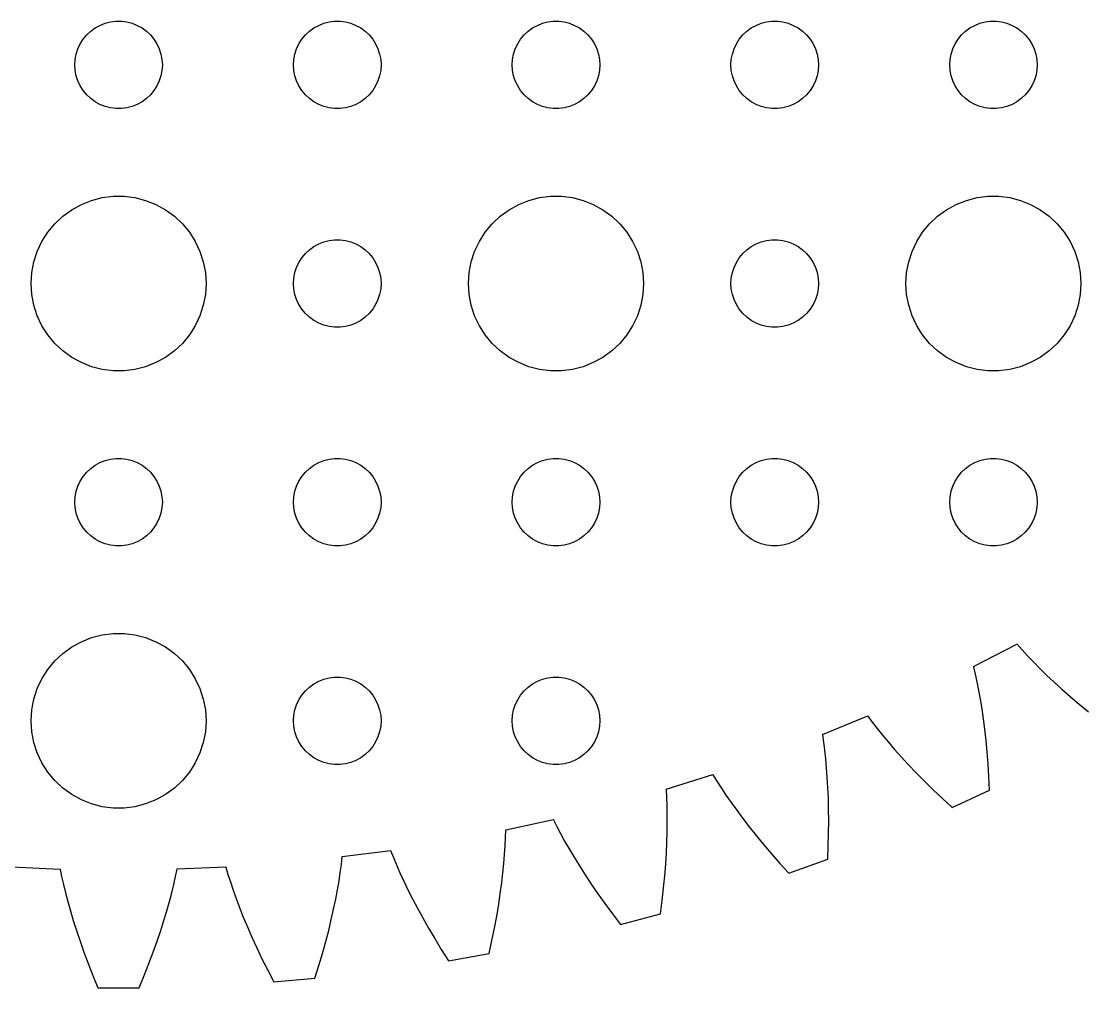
# Model space of a CAD drawing. Header units: metres. Extents: x -69 to 69, y -69 to 69.
# Drawn here: x -3.34 to 33.13, y -69.16 to -36 of the extents above; entities that cross this region are included whole.
import ezdxf

# ---------------------------------------------------------------- set-up
doc = ezdxf.new("R2010")
doc.units = ezdxf.units.M

msp = doc.modelspace()

# ---------------------------------------------------------------- linework, layer by layer
for p, q in [((-0.63866, -36.1428), (-0.46352, -36.0734)), ((-0.46352, -36.0734), (-0.28107, -36.0266)), ((-0.28107, -36.0266), (-0.09418, -36.003)), ((-0.09418, -36.003), (0.09418, -36.003)), ((0.09418, -36.003), (0.28107, -36.0266)), ((0.28107, -36.0266), (0.46352, -36.0734)), ((0.46352, -36.0734), (0.63866, -36.1428)), ((6.86133, -36.1428), (7.03647, -36.0734)), ((7.03647, -36.0734), (7.21892, -36.0266)), ((7.21892, -36.0266), (7.40581, -36.003)), ((7.40581, -36.003), (7.59418, -36.003)), ((7.59418, -36.003), (7.78107, -36.0266)), ((7.78107, -36.0266), (7.96352, -36.0734)), ((7.96352, -36.0734), (8.13866, -36.1428)), ((14.3613, -36.1428), (14.5365, -36.0734)), ((14.5365, -36.0734), (14.7189, -36.0266)), ((14.7189, -36.0266), (14.9058, -36.003)), ((14.9058, -36.003), (15.0942, -36.003)), ((15.0942, -36.003), (15.2811, -36.0266)), ((15.2811, -36.0266), (15.4635, -36.0734)), ((15.4635, -36.0734), (15.6387, -36.1428)), ((21.8613, -36.1428), (22.0365, -36.0734)), ((22.0365, -36.0734), (22.2189, -36.0266)), ((22.2189, -36.0266), (22.4058, -36.003)), ((22.4058, -36.003), (22.5942, -36.003)), ((22.5942, -36.003), (22.7811, -36.0266)), ((22.7811, -36.0266), (22.9635, -36.0734)), ((22.9635, -36.0734), (23.1387, -36.1428)), ((29.3613, -36.1428), (29.5365, -36.0734)), ((29.5365, -36.0734), (29.7189, -36.0266)), ((29.7189, -36.0266), (29.9058, -36.003)), ((29.9058, -36.003), (30.0942, -36.003)), ((30.0942, -36.003), (30.2811, -36.0266)), ((30.2811, -36.0266), (30.4635, -36.0734)), ((30.4635, -36.0734), (30.6387, -36.1428)), ((-1.09344, -36.4732), (-0.95613, -36.3442)), ((-0.95613, -36.3442), (-0.80373, -36.2335)), ((-0.80373, -36.2335), (-0.63866, -36.1428)), ((0.63866, -36.1428), (0.80373, -36.2335)), ((0.80373, -36.2335), (0.95613, -36.3442)), ((0.95613, -36.3442), (1.09344, -36.4732)), ((6.40654, -36.4732), (6.54385, -36.3442)), ((6.54385, -36.3442), (6.69626, -36.2335)), ((6.69626, -36.2335), (6.86133, -36.1428)), ((8.13866, -36.1428), (8.30373, -36.2335)), ((8.30373, -36.2335), (8.45613, -36.3442)), ((8.45613, -36.3442), (8.59344, -36.4732)), ((13.9065, -36.4732), (14.0439, -36.3442)), ((14.0439, -36.3442), (14.1963, -36.2335)), ((14.1963, -36.2335), (14.3613, -36.1428)), ((15.6387, -36.1428), (15.8037, -36.2335)), ((15.8037, -36.2335), (15.9561, -36.3442)), ((15.9561, -36.3442), (16.0934, -36.4732)), ((21.4065, -36.4732), (21.5439, -36.3442)), ((21.5439, -36.3442), (21.6963, -36.2335)), ((21.6963, -36.2335), (21.8613, -36.1428)), ((23.1387, -36.1428), (23.3037, -36.2335)), ((23.3037, -36.2335), (23.4561, -36.3442)), ((23.4561, -36.3442), (23.5934, -36.4732)), ((28.9065, -36.4732), (29.0439, -36.3442)), ((29.0439, -36.3442), (29.1963, -36.2335)), ((29.1963, -36.2335), (29.3613, -36.1428)), ((30.6387, -36.1428), (30.8037, -36.2335)), ((30.8037, -36.2335), (30.9561, -36.3442)), ((30.9561, -36.3442), (31.0934, -36.4732)), ((-1.39465, -36.9478), (-1.31445, -36.7774)), ((-1.31445, -36.7774), (-1.21352, -36.6183)), ((-1.21352, -36.6183), (-1.09344, -36.4732)), ((1.09344, -36.4732), (1.21352, -36.6183)), ((1.21352, -36.6183), (1.31445, -36.7774)), ((1.31445, -36.7774), (1.39465, -36.9478)), ((6.10533, -36.9478), (6.18553, -36.7774)), ((6.18553, -36.7774), (6.28647, -36.6183)), ((6.28647, -36.6183), (6.40654, -36.4732)), ((8.59344, -36.4732), (8.71352, -36.6183)), ((8.71352, -36.6183), (8.81445, -36.7774)), ((8.81445, -36.7774), (8.89465, -36.9478)), ((13.6053, -36.9478), (13.6855, -36.7774)), ((13.6855, -36.7774), (13.7865, -36.6183)), ((13.7865, -36.6183), (13.9065, -36.4732)), ((16.0934, -36.4732), (16.2135, -36.6183)), ((16.2135, -36.6183), (16.3145, -36.7774)), ((16.3145, -36.7774), (16.3947, -36.9478)), ((21.1053, -36.9478), (21.1855, -36.7774)), ((21.1855, -36.7774), (21.2865, -36.6183)), ((21.2865, -36.6183), (21.4065, -36.4732)), ((23.5934, -36.4732), (23.7135, -36.6183)), ((23.7135, -36.6183), (23.8145, -36.7774)), ((23.8145, -36.7774), (23.8947, -36.9478)), ((28.6053, -36.9478), (28.6855, -36.7774)), ((28.6855, -36.7774), (28.7865, -36.6183)), ((28.7865, -36.6183), (28.9065, -36.4732)), ((31.0934, -36.4732), (31.2135, -36.6183)), ((31.2135, -36.6183), (31.3145, -36.7774)), ((31.3145, -36.7774), (31.3947, -36.9478)), ((-1.48816, -37.312), (-1.45287, -37.127)), ((-1.45287, -37.127), (-1.39465, -36.9478)), ((1.39465, -36.9478), (1.45287, -37.127)), ((1.45287, -37.127), (1.48816, -37.312)), ((6.01183, -37.312), (6.04712, -37.127)), ((6.04712, -37.127), (6.10533, -36.9478)), ((8.89465, -36.9478), (8.95287, -37.127)), ((8.95287, -37.127), (8.98816, -37.312)), ((13.5118, -37.312), (13.5471, -37.127)), ((13.5471, -37.127), (13.6053, -36.9478)), ((16.3947, -36.9478), (16.4529, -37.127)), ((16.4529, -37.127), (16.4882, -37.312)), ((21.0118, -37.312), (21.0471, -37.127)), ((21.0471, -37.127), (21.1053, -36.9478)), ((23.8947, -36.9478), (23.9529, -37.127)), ((23.9529, -37.127), (23.9882, -37.312)), ((28.5118, -37.312), (28.5471, -37.127)), ((28.5471, -37.127), (28.6053, -36.9478)), ((31.3947, -36.9478), (31.4529, -37.127)), ((31.4529, -37.127), (31.4882, -37.312)), ((-1.5, -37.5), (-1.48816, -37.312)), ((-1.48816, -37.688), (-1.5, -37.5)), ((1.48816, -37.312), (1.5, -37.5)), ((1.5, -37.5), (1.48816, -37.688)), ((6, -37.5), (6.01183, -37.312)), ((6.01183, -37.688), (6, -37.5)), ((8.98816, -37.312), (9, -37.5)), ((9, -37.5), (8.98816, -37.688)), ((13.5, -37.5), (13.5118, -37.312)), ((13.5118, -37.688), (13.5, -37.5)), ((16.4882, -37.312), (16.5, -37.5)), ((16.5, -37.5), (16.4882, -37.688)), ((21, -37.5), (21.0118, -37.312)), ((21.0118, -37.688), (21, -37.5)), ((23.9882, -37.312), (24, -37.5)), ((24, -37.5), (23.9882, -37.688)), ((28.5, -37.5), (28.5118, -37.312)), ((28.5118, -37.688), (28.5, -37.5)), ((31.4882, -37.312), (31.5, -37.5)), ((31.5, -37.5), (31.4882, -37.688)), ((-1.45287, -37.873), (-1.48816, -37.688)), ((-1.39465, -38.0522), (-1.45287, -37.873)), ((1.45287, -37.873), (1.39465, -38.0522)), ((1.48816, -37.688), (1.45287, -37.873)), ((6.04712, -37.873), (6.01183, -37.688)), ((6.10533, -38.0522), (6.04712, -37.873)), ((8.95287, -37.873), (8.89465, -38.0522)), ((8.98816, -37.688), (8.95287, -37.873)), ((13.5471, -37.873), (13.5118, -37.688)), ((13.6053, -38.0522), (13.5471, -37.873)), ((16.4529, -37.873), (16.3947, -38.0522)), ((16.4882, -37.688), (16.4529, -37.873)), ((21.0471, -37.873), (21.0118, -37.688)), ((21.1053, -38.0522), (21.0471, -37.873)), ((23.9529, -37.873), (23.8947, -38.0522)), ((23.9882, -37.688), (23.9529, -37.873)), ((28.5471, -37.873), (28.5118, -37.688)), ((28.6053, -38.0522), (28.5471, -37.873)), ((31.4529, -37.873), (31.3947, -38.0522)), ((31.4882, -37.688), (31.4529, -37.873)), ((-1.31445, -38.2226), (-1.39465, -38.0522)), ((-1.21352, -38.3817), (-1.31445, -38.2226)), ((1.31445, -38.2226), (1.21352, -38.3817)), ((1.39465, -38.0522), (1.31445, -38.2226)), ((6.18553, -38.2226), (6.10533, -38.0522)), ((6.28647, -38.3817), (6.18553, -38.2226)), ((8.81445, -38.2226), (8.71352, -38.3817)), ((8.89465, -38.0522), (8.81445, -38.2226)), ((13.6855, -38.2226), (13.6053, -38.0522)), ((13.7865, -38.3817), (13.6855, -38.2226)), ((16.3145, -38.2226), (16.2135, -38.3817)), ((16.3947, -38.0522), (16.3145, -38.2226)), ((21.1855, -38.2226), (21.1053, -38.0522)), ((21.2865, -38.3817), (21.1855, -38.2226)), ((23.8145, -38.2226), (23.7135, -38.3817)), ((23.8947, -38.0522), (23.8145, -38.2226)), ((28.6855, -38.2226), (28.6053, -38.0522)), ((28.7865, -38.3817), (28.6855, -38.2226)), ((31.3145, -38.2226), (31.2135, -38.3817)), ((31.3947, -38.0522), (31.3145, -38.2226)), ((-1.09344, -38.5268), (-1.21352, -38.3817)), ((-0.95613, -38.6558), (-1.09344, -38.5268)), ((-0.80373, -38.7665), (-0.95613, -38.6558)), ((0.95613, -38.6558), (0.80373, -38.7665)), ((1.09344, -38.5268), (0.95613, -38.6558)), ((1.21352, -38.3817), (1.09344, -38.5268)), ((6.40654, -38.5268), (6.28647, -38.3817)), ((6.54385, -38.6558), (6.40654, -38.5268)), ((6.69626, -38.7665), (6.54385, -38.6558)), ((8.45613, -38.6558), (8.30373, -38.7665)), ((8.59344, -38.5268), (8.45613, -38.6558)), ((8.71352, -38.3817), (8.59344, -38.5268)), ((13.9065, -38.5268), (13.7865, -38.3817)), ((14.0439, -38.6558), (13.9065, -38.5268)), ((14.1963, -38.7665), (14.0439, -38.6558)), ((15.9561, -38.6558), (15.8037, -38.7665)), ((16.0934, -38.5268), (15.9561, -38.6558)), ((16.2135, -38.3817), (16.0934, -38.5268)), ((21.4065, -38.5268), (21.2865, -38.3817)), ((21.5439, -38.6558), (21.4065, -38.5268)), ((21.6963, -38.7665), (21.5439, -38.6558)), ((23.4561, -38.6558), (23.3037, -38.7665)), ((23.5934, -38.5268), (23.4561, -38.6558)), ((23.7135, -38.3817), (23.5934, -38.5268)), ((28.9065, -38.5268), (28.7865, -38.3817)), ((29.0439, -38.6558), (28.9065, -38.5268)), ((29.1963, -38.7665), (29.0439, -38.6558)), ((30.9561, -38.6558), (30.8037, -38.7665)), ((31.0934, -38.5268), (30.9561, -38.6558)), ((31.2135, -38.3817), (31.0934, -38.5268)), ((-0.63866, -38.8572), (-0.80373, -38.7665)), ((-0.46352, -38.9266), (-0.63866, -38.8572)), ((-0.28107, -38.9734), (-0.46352, -38.9266)), ((-0.09418, -38.997), (-0.28107, -38.9734)), ((0.09418, -38.997), (-0.09418, -38.997)), ((0.28107, -38.9734), (0.09418, -38.997)), ((0.46352, -38.9266), (0.28107, -38.9734)), ((0.63866, -38.8572), (0.46352, -38.9266)), ((0.80373, -38.7665), (0.63866, -38.8572)), ((6.86133, -38.8572), (6.69626, -38.7665)), ((7.03647, -38.9266), (6.86133, -38.8572)), ((7.21892, -38.9734), (7.03647, -38.9266)), ((7.40581, -38.997), (7.21892, -38.9734)), ((7.59418, -38.997), (7.40581, -38.997)), ((7.78107, -38.9734), (7.59418, -38.997)), ((7.96352, -38.9266), (7.78107, -38.9734)), ((8.13866, -38.8572), (7.96352, -38.9266)), ((8.30373, -38.7665), (8.13866, -38.8572)), ((14.3613, -38.8572), (14.1963, -38.7665)), ((14.5365, -38.9266), (14.3613, -38.8572)), ((14.7189, -38.9734), (14.5365, -38.9266)), ((14.9058, -38.997), (14.7189, -38.9734)), ((15.0942, -38.997), (14.9058, -38.997)), ((15.2811, -38.9734), (15.0942, -38.997)), ((15.4635, -38.9266), (15.2811, -38.9734)), ((15.6387, -38.8572), (15.4635, -38.9266)), ((15.8037, -38.7665), (15.6387, -38.8572)), ((21.8613, -38.8572), (21.6963, -38.7665)), ((22.0365, -38.9266), (21.8613, -38.8572)), ((22.2189, -38.9734), (22.0365, -38.9266)), ((22.4058, -38.997), (22.2189, -38.9734)), ((22.5942, -38.997), (22.4058, -38.997)), ((22.7811, -38.9734), (22.5942, -38.997)), ((22.9635, -38.9266), (22.7811, -38.9734)), ((23.1387, -38.8572), (22.9635, -38.9266)), ((23.3037, -38.7665), (23.1387, -38.8572)), ((29.3613, -38.8572), (29.1963, -38.7665)), ((29.5365, -38.9266), (29.3613, -38.8572)), ((29.7189, -38.9734), (29.5365, -38.9266)), ((29.9058, -38.997), (29.7189, -38.9734)), ((30.0942, -38.997), (29.9058, -38.997)), ((30.2811, -38.9734), (30.0942, -38.997)), ((30.4635, -38.9266), (30.2811, -38.9734)), ((30.6387, -38.8572), (30.4635, -38.9266)), ((30.8037, -38.7665), (30.6387, -38.8572)), ((-1.60747, -42.467), (-1.27733, -42.2855)), ((-1.27733, -42.2855), (-0.92705, -42.1468)), ((-0.92705, -42.1468), (-0.56213, -42.0531)), ((-0.56213, -42.0531), (-0.18837, -42.0059)), ((-0.18837, -42.0059), (0.18837, -42.0059)), ((0.18837, -42.0059), (0.56213, -42.0531)), ((0.56213, -42.0531), (0.92705, -42.1468)), ((0.92705, -42.1468), (1.27733, -42.2855)), ((1.27733, -42.2855), (1.60747, -42.467)), ((13.3925, -42.467), (13.7227, -42.2855)), ((13.7227, -42.2855), (14.0729, -42.1468)), ((14.0729, -42.1468), (14.4379, -42.0531)), ((14.4379, -42.0531), (14.8116, -42.0059)), ((14.8116, -42.0059), (15.1884, -42.0059)), ((15.1884, -42.0059), (15.5621, -42.0531)), ((15.5621, -42.0531), (15.927, -42.1468)), ((15.927, -42.1468), (16.2773, -42.2855)), ((16.2773, -42.2855), (16.6075, -42.467)), ((28.3925, -42.467), (28.7227, -42.2855)), ((28.7227, -42.2855), (29.0729, -42.1468)), ((29.0729, -42.1468), (29.4379, -42.0531)), ((29.4379, -42.0531), (29.8116, -42.0059)), ((29.8116, -42.0059), (30.1884, -42.0059)), ((30.1884, -42.0059), (30.5621, -42.0531)), ((30.5621, -42.0531), (30.927, -42.1468)), ((30.927, -42.1468), (31.2773, -42.2855)), ((31.2773, -42.2855), (31.6075, -42.467)), ((-1.91226, -42.6885), (-1.60747, -42.467)), ((1.60747, -42.467), (1.91226, -42.6885)), ((13.0877, -42.6885), (13.3925, -42.467)), ((16.6075, -42.467), (16.9123, -42.6885)), ((28.0877, -42.6885), (28.3925, -42.467)), ((31.6075, -42.467), (31.9123, -42.6885)), ((-2.42705, -43.2366), (-2.1869, -42.9464)), ((-2.1869, -42.9464), (-1.91226, -42.6885)), ((1.91226, -42.6885), (2.1869, -42.9464)), ((2.1869, -42.9464), (2.42705, -43.2366)), ((12.5729, -43.2366), (12.8131, -42.9464)), ((12.8131, -42.9464), (13.0877, -42.6885)), ((16.9123, -42.6885), (17.1869, -42.9464)), ((17.1869, -42.9464), (17.427, -43.2366)), ((27.5729, -43.2366), (27.8131, -42.9464)), ((27.8131, -42.9464), (28.0877, -42.6885)), ((31.9123, -42.6885), (32.1869, -42.9464)), ((32.1869, -42.9464), (32.427, -43.2366)), ((-2.62891, -43.5547), (-2.42705, -43.2366)), ((2.42705, -43.2366), (2.62891, -43.5547)), ((12.3711, -43.5547), (12.5729, -43.2366)), ((17.427, -43.2366), (17.6289, -43.5547)), ((27.3711, -43.5547), (27.5729, -43.2366)), ((32.427, -43.2366), (32.6289, -43.5547)), ((-2.78932, -43.8956), (-2.62891, -43.5547)), ((2.62891, -43.5547), (2.78932, -43.8956)), ((6.54385, -43.8442), (6.69626, -43.7335)), ((6.69626, -43.7335), (6.86133, -43.6428)), ((6.86133, -43.6428), (7.03647, -43.5734)), ((7.03647, -43.5734), (7.21892, -43.5266)), ((7.21892, -43.5266), (7.40581, -43.503)), ((7.40581, -43.503), (7.59418, -43.503)), ((7.59418, -43.503), (7.78107, -43.5266)), ((7.78107, -43.5266), (7.96352, -43.5734)), ((7.96352, -43.5734), (8.13866, -43.6428)), ((8.13866, -43.6428), (8.30373, -43.7335)), ((8.30373, -43.7335), (8.45613, -43.8442)), ((12.2107, -43.8956), (12.3711, -43.5547)), ((17.6289, -43.5547), (17.7893, -43.8956)), ((21.5439, -43.8442), (21.6963, -43.7335)), ((21.6963, -43.7335), (21.8613, -43.6428)), ((21.8613, -43.6428), (22.0365, -43.5734)), ((22.0365, -43.5734), (22.2189, -43.5266)), ((22.2189, -43.5266), (22.4058, -43.503)), ((22.4058, -43.503), (22.5942, -43.503)), ((22.5942, -43.503), (22.7811, -43.5266)), ((22.7811, -43.5266), (22.9635, -43.5734)), ((22.9635, -43.5734), (23.1387, -43.6428)), ((23.1387, -43.6428), (23.3037, -43.7335)), ((23.3037, -43.7335), (23.4561, -43.8442)), ((27.2107, -43.8956), (27.3711, -43.5547)), ((32.6289, -43.5547), (32.7893, -43.8956)), ((-2.90575, -44.2539), (-2.78932, -43.8956)), ((2.78932, -43.8956), (2.90575, -44.2539)), ((6.18553, -44.2774), (6.28647, -44.1183)), ((6.28647, -44.1183), (6.40654, -43.9732)), ((6.40654, -43.9732), (6.54385, -43.8442)), ((8.45613, -43.8442), (8.59344, -43.9732)), ((8.59344, -43.9732), (8.71352, -44.1183)), ((8.71352, -44.1183), (8.81445, -44.2774)), ((12.0942, -44.2539), (12.2107, -43.8956)), ((17.7893, -43.8956), (17.9057, -44.2539)), ((21.1855, -44.2774), (21.2865, -44.1183)), ((21.2865, -44.1183), (21.4065, -43.9732)), ((21.4065, -43.9732), (21.5439, -43.8442)), ((23.4561, -43.8442), (23.5934, -43.9732)), ((23.5934, -43.9732), (23.7135, -44.1183)), ((23.7135, -44.1183), (23.8145, -44.2774)), ((27.0942, -44.2539), (27.2107, -43.8956)), ((32.7893, -43.8956), (32.9057, -44.2539)), ((-2.97633, -44.624), (-2.90575, -44.2539)), ((2.90575, -44.2539), (2.97633, -44.624)), ((6.04712, -44.627), (6.10533, -44.4478)), ((6.10533, -44.4478), (6.18553, -44.2774)), ((8.81445, -44.2774), (8.89465, -44.4478)), ((8.89465, -44.4478), (8.95287, -44.627)), ((12.0237, -44.624), (12.0942, -44.2539)), ((17.9057, -44.2539), (17.9763, -44.624)), ((21.0471, -44.627), (21.1053, -44.4478)), ((21.1053, -44.4478), (21.1855, -44.2774)), ((23.8145, -44.2774), (23.8947, -44.4478)), ((23.8947, -44.4478), (23.9529, -44.627)), ((27.0237, -44.624), (27.0942, -44.2539)), ((32.9057, -44.2539), (32.9763, -44.624)), ((-3, -45), (-2.97633, -44.624)), ((2.97633, -44.624), (3, -45)), ((6, -45), (6.01183, -44.812)), ((6.01183, -44.812), (6.04712, -44.627)), ((8.95287, -44.627), (8.98816, -44.812)), ((8.98816, -44.812), (9, -45)), ((12, -45), (12.0237, -44.624)), ((17.9763, -44.624), (18, -45)), ((21, -45), (21.0118, -44.812)), ((21.0118, -44.812), (21.0471, -44.627)), ((23.9529, -44.627), (23.9882, -44.812)), ((23.9882, -44.812), (24, -45)), ((27, -45), (27.0237, -44.624)), ((32.9763, -44.624), (33, -45)), ((-2.97633, -45.376), (-3, -45)), ((3, -45), (2.97633, -45.376)), ((6.01183, -45.188), (6, -45)), ((6.04712, -45.373), (6.01183, -45.188)), ((8.98816, -45.188), (8.95287, -45.373)), ((9, -45), (8.98816, -45.188)), ((12.0237, -45.376), (12, -45)), ((18, -45), (17.9763, -45.376)), ((21.0118, -45.188), (21, -45)), ((21.0471, -45.373), (21.0118, -45.188)), ((23.9882, -45.188), (23.9529, -45.373)), ((24, -45), (23.9882, -45.188)), ((27.0237, -45.376), (27, -45)), ((33, -45), (32.9763, -45.376)), ((-2.90575, -45.7461), (-2.97633, -45.376)), ((2.97633, -45.376), (2.90575, -45.7461)), ((6.10533, -45.5522), (6.04712, -45.373)), ((6.18553, -45.7226), (6.10533, -45.5522)), ((8.89465, -45.5522), (8.81445, -45.7226)), ((8.95287, -45.373), (8.89465, -45.5522)), ((12.0942, -45.7461), (12.0237, -45.376)), ((17.9763, -45.376), (17.9057, -45.7461)), ((21.1053, -45.5522), (21.0471, -45.373)), ((21.1855, -45.7226), (21.1053, -45.5522)), ((23.8947, -45.5522), (23.8145, -45.7226)), ((23.9529, -45.373), (23.8947, -45.5522)), ((27.0942, -45.7461), (27.0237, -45.376)), ((32.9763, -45.376), (32.9057, -45.7461)), ((-2.78932, -46.1044), (-2.90575, -45.7461)), ((2.90575, -45.7461), (2.78932, -46.1044)), ((6.28647, -45.8817), (6.18553, -45.7226)), ((6.40654, -46.0268), (6.28647, -45.8817)), ((8.71352, -45.8817), (8.59344, -46.0268)), ((8.81445, -45.7226), (8.71352, -45.8817)), ((12.2107, -46.1044), (12.0942, -45.7461)), ((17.9057, -45.7461), (17.7893, -46.1044)), ((21.2865, -45.8817), (21.1855, -45.7226)), ((21.4065, -46.0268), (21.2865, -45.8817)), ((23.7135, -45.8817), (23.5934, -46.0268)), ((23.8145, -45.7226), (23.7135, -45.8817)), ((27.2107, -46.1044), (27.0942, -45.7461)), ((32.9057, -45.7461), (32.7893, -46.1044)), ((-2.62891, -46.4453), (-2.78932, -46.1044)), ((2.78932, -46.1044), (2.62891, -46.4453)), ((6.54385, -46.1558), (6.40654, -46.0268)), ((6.69626, -46.2665), (6.54385, -46.1558)), ((6.86133, -46.3572), (6.69626, -46.2665)), ((8.30373, -46.2665), (8.13866, -46.3572)), ((8.45613, -46.1558), (8.30373, -46.2665)), ((8.59344, -46.0268), (8.45613, -46.1558)), ((12.3711, -46.4453), (12.2107, -46.1044)), ((17.7893, -46.1044), (17.6289, -46.4453)), ((21.5439, -46.1558), (21.4065, -46.0268)), ((21.6963, -46.2665), (21.5439, -46.1558)), ((21.8613, -46.3572), (21.6963, -46.2665)), ((23.3037, -46.2665), (23.1387, -46.3572)), ((23.4561, -46.1558), (23.3037, -46.2665)), ((23.5934, -46.0268), (23.4561, -46.1558)), ((27.3711, -46.4453), (27.2107, -46.1044)), ((32.7893, -46.1044), (32.6289, -46.4453)), ((-2.42705, -46.7634), (-2.62891, -46.4453)), ((2.62891, -46.4453), (2.42705, -46.7634)), ((7.03647, -46.4266), (6.86133, -46.3572)), ((7.21892, -46.4734), (7.03647, -46.4266)), ((7.40581, -46.497), (7.21892, -46.4734)), ((7.59418, -46.497), (7.40581, -46.497)), ((7.78107, -46.4734), (7.59418, -46.497)), ((7.96352, -46.4266), (7.78107, -46.4734)), ((8.13866, -46.3572), (7.96352, -46.4266)), ((12.5729, -46.7634), (12.3711, -46.4453)), ((17.6289, -46.4453), (17.427, -46.7634)), ((22.0365, -46.4266), (21.8613, -46.3572)), ((22.2189, -46.4734), (22.0365, -46.4266)), ((22.4058, -46.497), (22.2189, -46.4734)), ((22.5942, -46.497), (22.4058, -46.497)), ((22.7811, -46.4734), (22.5942, -46.497)), ((22.9635, -46.4266), (22.7811, -46.4734)), ((23.1387, -46.3572), (22.9635, -46.4266)), ((27.5729, -46.7634), (27.3711, -46.4453)), ((32.6289, -46.4453), (32.427, -46.7634)), ((-2.1869, -47.0536), (-2.42705, -46.7634)), ((2.42705, -46.7634), (2.1869, -47.0536)), ((12.8131, -47.0536), (12.5729, -46.7634)), ((17.427, -46.7634), (17.1869, -47.0536)), ((27.8131, -47.0536), (27.5729, -46.7634)), ((32.427, -46.7634), (32.1869, -47.0536)), ((-1.91226, -47.3115), (-2.1869, -47.0536)), ((-1.60747, -47.533), (-1.91226, -47.3115)), ((1.91226, -47.3115), (1.60747, -47.533)), ((2.1869, -47.0536), (1.91226, -47.3115)), ((13.0877, -47.3115), (12.8131, -47.0536)), ((13.3925, -47.533), (13.0877, -47.3115)), ((16.9123, -47.3115), (16.6075, -47.533)), ((17.1869, -47.0536), (16.9123, -47.3115)), ((28.0877, -47.3115), (27.8131, -47.0536)), ((28.3925, -47.533), (28.0877, -47.3115)), ((31.9123, -47.3115), (31.6075, -47.533)), ((32.1869, -47.0536), (31.9123, -47.3115)), ((-1.27733, -47.7145), (-1.60747, -47.533)), ((-0.92705, -47.8532), (-1.27733, -47.7145)), ((1.27733, -47.7145), (0.92705, -47.8532)), ((1.60747, -47.533), (1.27733, -47.7145)), ((13.7227, -47.7145), (13.3925, -47.533)), ((14.0729, -47.8532), (13.7227, -47.7145)), ((16.2773, -47.7145), (15.927, -47.8532)), ((16.6075, -47.533), (16.2773, -47.7145)), ((28.7227, -47.7145), (28.3925, -47.533)), ((29.0729, -47.8532), (28.7227, -47.7145)), ((31.2773, -47.7145), (30.927, -47.8532)), ((31.6075, -47.533), (31.2773, -47.7145)), ((-0.56213, -47.9469), (-0.92705, -47.8532)), ((-0.18837, -47.9941), (-0.56213, -47.9469)), ((0.18837, -47.9941), (-0.18837, -47.9941)), ((0.56213, -47.9469), (0.18837, -47.9941)), ((0.92705, -47.8532), (0.56213, -47.9469)), ((14.4379, -47.9469), (14.0729, -47.8532)), ((14.8116, -47.9941), (14.4379, -47.9469)), ((15.1884, -47.9941), (14.8116, -47.9941)), ((15.5621, -47.9469), (15.1884, -47.9941)), ((15.927, -47.8532), (15.5621, -47.9469)), ((29.4379, -47.9469), (29.0729, -47.8532)), ((29.8116, -47.9941), (29.4379, -47.9469)), ((30.1884, -47.9941), (29.8116, -47.9941)), ((30.5621, -47.9469), (30.1884, -47.9941)), ((30.927, -47.8532), (30.5621, -47.9469)), ((-0.46352, -51.0734), (-0.28107, -51.0266)), ((-0.28107, -51.0266), (-0.09418, -51.003)), ((-0.09418, -51.003), (0.09418, -51.003)), ((0.09418, -51.003), (0.28107, -51.0266)), ((0.28107, -51.0266), (0.46352, -51.0734)), ((7.03647, -51.0734), (7.21892, -51.0266)), ((7.21892, -51.0266), (7.40581, -51.003)), ((7.40581, -51.003), (7.59418, -51.003)), ((7.59418, -51.003), (7.78107, -51.0266)), ((7.78107, -51.0266), (7.96352, -51.0734)), ((14.5365, -51.0734), (14.7189, -51.0266)), ((14.7189, -51.0266), (14.9058, -51.003)), ((14.9058, -51.003), (15.0942, -51.003)), ((15.0942, -51.003), (15.2811, -51.0266)), ((15.2811, -51.0266), (15.4635, -51.0734)), ((22.0365, -51.0734), (22.2189, -51.0266)), ((22.2189, -51.0266), (22.4058, -51.003)), ((22.4058, -51.003), (22.5942, -51.003)), ((22.5942, -51.003), (22.7811, -51.0266)), ((22.7811, -51.0266), (22.9635, -51.0734)), ((29.5365, -51.0734), (29.7189, -51.0266)), ((29.7189, -51.0266), (29.9058, -51.003)), ((29.9058, -51.003), (30.0942, -51.003)), ((30.0942, -51.003), (30.2811, -51.0266)), ((30.2811, -51.0266), (30.4635, -51.0734)), ((-1.09344, -51.4732), (-0.95613, -51.3442)), ((-0.95613, -51.3442), (-0.80373, -51.2335)), ((-0.80373, -51.2335), (-0.63866, -51.1428)), ((-0.63866, -51.1428), (-0.46352, -51.0734)), ((0.46352, -51.0734), (0.63866, -51.1428)), ((0.63866, -51.1428), (0.80373, -51.2335)), ((0.80373, -51.2335), (0.95613, -51.3442)), ((0.95613, -51.3442), (1.09344, -51.4732)), ((6.40654, -51.4732), (6.54385, -51.3442)), ((6.54385, -51.3442), (6.69626, -51.2335)), ((6.69626, -51.2335), (6.86133, -51.1428)), ((6.86133, -51.1428), (7.03647, -51.0734)), ((7.96352, -51.0734), (8.13866, -51.1428)), ((8.13866, -51.1428), (8.30373, -51.2335)), ((8.30373, -51.2335), (8.45613, -51.3442)), ((8.45613, -51.3442), (8.59344, -51.4732)), ((13.9065, -51.4732), (14.0439, -51.3442)), ((14.0439, -51.3442), (14.1963, -51.2335)), ((14.1963, -51.2335), (14.3613, -51.1428)), ((14.3613, -51.1428), (14.5365, -51.0734)), ((15.4635, -51.0734), (15.6387, -51.1428)), ((15.6387, -51.1428), (15.8037, -51.2335)), ((15.8037, -51.2335), (15.9561, -51.3442)), ((15.9561, -51.3442), (16.0934, -51.4732)), ((21.4065, -51.4732), (21.5439, -51.3442)), ((21.5439, -51.3442), (21.6963, -51.2335)), ((21.6963, -51.2335), (21.8613, -51.1428)), ((21.8613, -51.1428), (22.0365, -51.0734)), ((22.9635, -51.0734), (23.1387, -51.1428)), ((23.1387, -51.1428), (23.3037, -51.2335)), ((23.3037, -51.2335), (23.4561, -51.3442)), ((23.4561, -51.3442), (23.5934, -51.4732)), ((28.9065, -51.4732), (29.0439, -51.3442)), ((29.0439, -51.3442), (29.1963, -51.2335)), ((29.1963, -51.2335), (29.3613, -51.1428)), ((29.3613, -51.1428), (29.5365, -51.0734)), ((30.4635, -51.0734), (30.6387, -51.1428)), ((30.6387, -51.1428), (30.8037, -51.2335)), ((30.8037, -51.2335), (30.9561, -51.3442)), ((30.9561, -51.3442), (31.0934, -51.4732)), ((-1.39465, -51.9478), (-1.31445, -51.7774)), ((-1.31445, -51.7774), (-1.21352, -51.6183)), ((-1.21352, -51.6183), (-1.09344, -51.4732)), ((1.09344, -51.4732), (1.21352, -51.6183)), ((1.21352, -51.6183), (1.31445, -51.7774)), ((1.31445, -51.7774), (1.39465, -51.9478)), ((6.10533, -51.9478), (6.18553, -51.7774)), ((6.18553, -51.7774), (6.28647, -51.6183)), ((6.28647, -51.6183), (6.40654, -51.4732)), ((8.59344, -51.4732), (8.71352, -51.6183)), ((8.71352, -51.6183), (8.81445, -51.7774)), ((8.81445, -51.7774), (8.89465, -51.9478)), ((13.6053, -51.9478), (13.6855, -51.7774)), ((13.6855, -51.7774), (13.7865, -51.6183)), ((13.7865, -51.6183), (13.9065, -51.4732)), ((16.0934, -51.4732), (16.2135, -51.6183)), ((16.2135, -51.6183), (16.3145, -51.7774)), ((16.3145, -51.7774), (16.3947, -51.9478)), ((21.1053, -51.9478), (21.1855, -51.7774)), ((21.1855, -51.7774), (21.2865, -51.6183)), ((21.2865, -51.6183), (21.4065, -51.4732)), ((23.5934, -51.4732), (23.7135, -51.6183)), ((23.7135, -51.6183), (23.8145, -51.7774)), ((23.8145, -51.7774), (23.8947, -51.9478)), ((28.6053, -51.9478), (28.6855, -51.7774)), ((28.6855, -51.7774), (28.7865, -51.6183)), ((28.7865, -51.6183), (28.9065, -51.4732)), ((31.0934, -51.4732), (31.2135, -51.6183)), ((31.2135, -51.6183), (31.3145, -51.7774)), ((31.3145, -51.7774), (31.3947, -51.9478)), ((-1.48816, -52.312), (-1.45287, -52.127)), ((-1.45287, -52.127), (-1.39465, -51.9478)), ((1.39465, -51.9478), (1.45287, -52.127)), ((1.45287, -52.127), (1.48816, -52.312)), ((6.01183, -52.312), (6.04712, -52.127)), ((6.04712, -52.127), (6.10533, -51.9478)), ((8.89465, -51.9478), (8.95287, -52.127)), ((8.95287, -52.127), (8.98816, -52.312)), ((13.5118, -52.312), (13.5471, -52.127)), ((13.5471, -52.127), (13.6053, -51.9478)), ((16.3947, -51.9478), (16.4529, -52.127)), ((16.4529, -52.127), (16.4882, -52.312)), ((21.0118, -52.312), (21.0471, -52.127)), ((21.0471, -52.127), (21.1053, -51.9478)), ((23.8947, -51.9478), (23.9529, -52.127)), ((23.9529, -52.127), (23.9882, -52.312)), ((28.5118, -52.312), (28.5471, -52.127)), ((28.5471, -52.127), (28.6053, -51.9478)), ((31.3947, -51.9478), (31.4529, -52.127)), ((31.4529, -52.127), (31.4882, -52.312)), ((-1.5, -52.5), (-1.48816, -52.312)), ((-1.48816, -52.688), (-1.5, -52.5)), ((1.48816, -52.312), (1.5, -52.5)), ((1.5, -52.5), (1.48816, -52.688)), ((6, -52.5), (6.01183, -52.312)), ((6.01183, -52.688), (6, -52.5)), ((8.98816, -52.312), (9, -52.5)), ((9, -52.5), (8.98816, -52.688)), ((13.5, -52.5), (13.5118, -52.312)), ((13.5118, -52.688), (13.5, -52.5)), ((16.4882, -52.312), (16.5, -52.5)), ((16.5, -52.5), (16.4882, -52.688)), ((21, -52.5), (21.0118, -52.312)), ((21.0118, -52.688), (21, -52.5)), ((23.9882, -52.312), (24, -52.5)), ((24, -52.5), (23.9882, -52.688)), ((28.5, -52.5), (28.5118, -52.312)), ((28.5118, -52.688), (28.5, -52.5)), ((31.4882, -52.312), (31.5, -52.5)), ((31.5, -52.5), (31.4882, -52.688)), ((-1.45287, -52.873), (-1.48816, -52.688)), ((-1.39465, -53.0522), (-1.45287, -52.873)), ((1.45287, -52.873), (1.39465, -53.0522)), ((1.48816, -52.688), (1.45287, -52.873)), ((6.04712, -52.873), (6.01183, -52.688)), ((6.10533, -53.0522), (6.04712, -52.873)), ((8.95287, -52.873), (8.89465, -53.0522)), ((8.98816, -52.688), (8.95287, -52.873)), ((13.5471, -52.873), (13.5118, -52.688)), ((13.6053, -53.0522), (13.5471, -52.873)), ((16.4529, -52.873), (16.3947, -53.0522)), ((16.4882, -52.688), (16.4529, -52.873)), ((21.0471, -52.873), (21.0118, -52.688)), ((21.1053, -53.0522), (21.0471, -52.873)), ((23.9529, -52.873), (23.8947, -53.0522)), ((23.9882, -52.688), (23.9529, -52.873)), ((28.5471, -52.873), (28.5118, -52.688)), ((28.6053, -53.0522), (28.5471, -52.873)), ((31.4529, -52.873), (31.3947, -53.0522)), ((31.4882, -52.688), (31.4529, -52.873)), ((-1.31445, -53.2226), (-1.39465, -53.0522)), ((-1.21352, -53.3817), (-1.31445, -53.2226)), ((1.31445, -53.2226), (1.21352, -53.3817)), ((1.39465, -53.0522), (1.31445, -53.2226)), ((6.18553, -53.2226), (6.10533, -53.0522)), ((6.28647, -53.3817), (6.18553, -53.2226)), ((8.81445, -53.2226), (8.71352, -53.3817)), ((8.89465, -53.0522), (8.81445, -53.2226)), ((13.6855, -53.2226), (13.6053, -53.0522)), ((13.7865, -53.3817), (13.6855, -53.2226)), ((16.3145, -53.2226), (16.2135, -53.3817)), ((16.3947, -53.0522), (16.3145, -53.2226)), ((21.1855, -53.2226), (21.1053, -53.0522)), ((21.2865, -53.3817), (21.1855, -53.2226)), ((23.8145, -53.2226), (23.7135, -53.3817)), ((23.8947, -53.0522), (23.8145, -53.2226)), ((28.6855, -53.2226), (28.6053, -53.0522)), ((28.7865, -53.3817), (28.6855, -53.2226)), ((31.3145, -53.2226), (31.2135, -53.3817)), ((31.3947, -53.0522), (31.3145, -53.2226)), ((-1.09344, -53.5268), (-1.21352, -53.3817)), ((-0.95613, -53.6558), (-1.09344, -53.5268)), ((1.09344, -53.5268), (0.95613, -53.6558)), ((1.21352, -53.3817), (1.09344, -53.5268)), ((6.40654, -53.5268), (6.28647, -53.3817)), ((6.54385, -53.6558), (6.40654, -53.5268)), ((8.59344, -53.5268), (8.45613, -53.6558)), ((8.71352, -53.3817), (8.59344, -53.5268)), ((13.9065, -53.5268), (13.7865, -53.3817)), ((14.0439, -53.6558), (13.9065, -53.5268)), ((16.0934, -53.5268), (15.9561, -53.6558)), ((16.2135, -53.3817), (16.0934, -53.5268)), ((21.4065, -53.5268), (21.2865, -53.3817)), ((21.5439, -53.6558), (21.4065, -53.5268)), ((23.5934, -53.5268), (23.4561, -53.6558)), ((23.7135, -53.3817), (23.5934, -53.5268)), ((28.9065, -53.5268), (28.7865, -53.3817)), ((29.0439, -53.6558), (28.9065, -53.5268)), ((31.0934, -53.5268), (30.9561, -53.6558)), ((31.2135, -53.3817), (31.0934, -53.5268)), ((-0.80373, -53.7665), (-0.95613, -53.6558)), ((-0.63866, -53.8572), (-0.80373, -53.7665)), ((-0.46352, -53.9266), (-0.63866, -53.8572)), ((-0.28107, -53.9734), (-0.46352, -53.9266)), ((-0.09418, -53.997), (-0.28107, -53.9734)), ((0.28107, -53.9734), (0.09418, -53.997)), ((0.46352, -53.9266), (0.28107, -53.9734)), ((0.63866, -53.8572), (0.46352, -53.9266)), ((0.80373, -53.7665), (0.63866, -53.8572)), ((0.95613, -53.6558), (0.80373, -53.7665)), ((6.69626, -53.7665), (6.54385, -53.6558)), ((6.86133, -53.8572), (6.69626, -53.7665)), ((7.03647, -53.9266), (6.86133, -53.8572)), ((7.21892, -53.9734), (7.03647, -53.9266)), ((7.40581, -53.997), (7.21892, -53.9734)), ((7.78107, -53.9734), (7.59418, -53.997)), ((7.96352, -53.9266), (7.78107, -53.9734)), ((8.13866, -53.8572), (7.96352, -53.9266)), ((8.30373, -53.7665), (8.13866, -53.8572)), ((8.45613, -53.6558), (8.30373, -53.7665)), ((14.1963, -53.7665), (14.0439, -53.6558)), ((14.3613, -53.8572), (14.1963, -53.7665)), ((14.5365, -53.9266), (14.3613, -53.8572)), ((14.7189, -53.9734), (14.5365, -53.9266)), ((14.9058, -53.997), (14.7189, -53.9734)), ((15.2811, -53.9734), (15.0942, -53.997)), ((15.4635, -53.9266), (15.2811, -53.9734)), ((15.6387, -53.8572), (15.4635, -53.9266)), ((15.8037, -53.7665), (15.6387, -53.8572)), ((15.9561, -53.6558), (15.8037, -53.7665)), ((21.6963, -53.7665), (21.5439, -53.6558)), ((21.8613, -53.8572), (21.6963, -53.7665)), ((22.0365, -53.9266), (21.8613, -53.8572)), ((22.2189, -53.9734), (22.0365, -53.9266)), ((22.4058, -53.997), (22.2189, -53.9734)), ((22.7811, -53.9734), (22.5942, -53.997)), ((22.9635, -53.9266), (22.7811, -53.9734)), ((23.1387, -53.8572), (22.9635, -53.9266)), ((23.3037, -53.7665), (23.1387, -53.8572)), ((23.4561, -53.6558), (23.3037, -53.7665)), ((29.1963, -53.7665), (29.0439, -53.6558)), ((29.3613, -53.8572), (29.1963, -53.7665)), ((29.5365, -53.9266), (29.3613, -53.8572)), ((29.7189, -53.9734), (29.5365, -53.9266)), ((29.9058, -53.997), (29.7189, -53.9734)), ((30.2811, -53.9734), (30.0942, -53.997)), ((30.4635, -53.9266), (30.2811, -53.9734)), ((30.6387, -53.8572), (30.4635, -53.9266)), ((30.8037, -53.7665), (30.6387, -53.8572)), ((30.9561, -53.6558), (30.8037, -53.7665)), ((0.09418, -53.997), (-0.09418, -53.997)), ((7.59418, -53.997), (7.40581, -53.997)), ((15.0942, -53.997), (14.9058, -53.997)), ((22.5942, -53.997), (22.4058, -53.997)), ((30.0942, -53.997), (29.9058, -53.997)), ((-1.27733, -57.2855), (-0.92705, -57.1468)), ((-0.92705, -57.1468), (-0.56213, -57.0531)), ((-0.56213, -57.0531), (-0.18837, -57.0059)), ((-0.18837, -57.0059), (0.18837, -57.0059)), ((0.18837, -57.0059), (0.56213, -57.0531)), ((0.56213, -57.0531), (0.92705, -57.1468)), ((0.92705, -57.1468), (1.27733, -57.2855)), ((-1.91226, -57.6885), (-1.60747, -57.467)), ((-1.60747, -57.467), (-1.27733, -57.2855)), ((1.27733, -57.2855), (1.60747, -57.467)), ((1.60747, -57.467), (1.91226, -57.6885)), ((29.3222, -58.1375), (30.8064, -57.3683)), ((30.8064, -57.3683), (30.8104, -57.3758)), ((30.8104, -57.3758), (30.982, -57.5675)), ((30.982, -57.5675), (31.169, -57.7695)), ((-2.42705, -58.2366), (-2.1869, -57.9464)), ((-2.1869, -57.9464), (-1.91226, -57.6885)), ((1.91226, -57.6885), (2.1869, -57.9464)), ((2.1869, -57.9464), (2.42705, -58.2366)), ((31.169, -57.7695), (31.3717, -57.9813)), ((31.3717, -57.9813), (31.5906, -58.2024)), ((-2.62891, -58.5547), (-2.42705, -58.2366)), ((2.42705, -58.2366), (2.62891, -58.5547)), ((29.3274, -58.1478), (29.3222, -58.1375)), ((29.386, -58.3983), (29.3274, -58.1478)), ((31.5906, -58.2024), (31.8261, -58.4323)), ((-2.78932, -58.8956), (-2.62891, -58.5547)), ((2.62891, -58.5547), (2.78932, -58.8956)), ((6.69626, -58.7335), (6.86133, -58.6428)), ((6.86133, -58.6428), (7.03647, -58.5734)), ((7.03647, -58.5734), (7.21892, -58.5266)), ((7.21892, -58.5266), (7.40581, -58.503)), ((7.40581, -58.503), (7.59418, -58.503)), ((7.59418, -58.503), (7.78107, -58.5266)), ((7.78107, -58.5266), (7.96352, -58.5734)), ((7.96352, -58.5734), (8.13866, -58.6428)), ((8.13866, -58.6428), (8.30373, -58.7335)), ((14.1963, -58.7335), (14.3613, -58.6428)), ((14.3613, -58.6428), (14.5365, -58.5734)), ((14.5365, -58.5734), (14.7189, -58.5266)), ((14.7189, -58.5266), (14.9058, -58.503)), ((14.9058, -58.503), (15.0942, -58.503)), ((15.0942, -58.503), (15.2811, -58.5266)), ((15.2811, -58.5266), (15.4635, -58.5734)), ((15.4635, -58.5734), (15.6387, -58.6428)), ((15.6387, -58.6428), (15.8037, -58.7335)), ((29.4442, -58.6674), (29.386, -58.3983)), ((29.5014, -58.9549), (29.4442, -58.6674)), ((31.8261, -58.4323), (32.0784, -58.6705)), ((32.0784, -58.6705), (32.3479, -58.9166)), ((-2.90575, -59.2539), (-2.78932, -58.8956)), ((2.78932, -58.8956), (2.90575, -59.2539)), ((6.28647, -59.1183), (6.40654, -58.9732)), ((6.40654, -58.9732), (6.54385, -58.8442)), ((6.54385, -58.8442), (6.69626, -58.7335)), ((8.30373, -58.7335), (8.45613, -58.8442)), ((8.45613, -58.8442), (8.59344, -58.9732)), ((8.59344, -58.9732), (8.71352, -59.1183)), ((13.7865, -59.1183), (13.9065, -58.9732)), ((13.9065, -58.9732), (14.0439, -58.8442)), ((14.0439, -58.8442), (14.1963, -58.7335)), ((15.8037, -58.7335), (15.9561, -58.8442)), ((15.9561, -58.8442), (16.0934, -58.9732)), ((16.0934, -58.9732), (16.2135, -59.1183)), ((29.5569, -59.2611), (29.5014, -58.9549)), ((32.3479, -58.9166), (32.635, -59.17)), ((-2.97633, -59.624), (-2.90575, -59.2539)), ((2.90575, -59.2539), (2.97633, -59.624)), ((6.10533, -59.4478), (6.18553, -59.2774)), ((6.18553, -59.2774), (6.28647, -59.1183)), ((8.71352, -59.1183), (8.81445, -59.2774)), ((8.81445, -59.2774), (8.89465, -59.4478)), ((13.6053, -59.4478), (13.6855, -59.2774)), ((13.6855, -59.2774), (13.7865, -59.1183)), ((16.2135, -59.1183), (16.3145, -59.2774)), ((16.3145, -59.2774), (16.3947, -59.4478)), ((29.6102, -59.5858), (29.5569, -59.2611)), ((32.635, -59.17), (32.94, -59.4301)), ((32.94, -59.4301), (33.2631, -59.6965)), ((-3, -60), (-2.97633, -59.624)), ((2.97633, -59.624), (3, -60)), ((6.01183, -59.812), (6.04712, -59.627)), ((6.04712, -59.627), (6.10533, -59.4478)), ((8.89465, -59.4478), (8.95287, -59.627)), ((8.95287, -59.627), (8.98816, -59.812)), ((13.5118, -59.812), (13.5471, -59.627)), ((13.5471, -59.627), (13.6053, -59.4478)), ((16.3947, -59.4478), (16.4529, -59.627)), ((16.4529, -59.627), (16.4882, -59.812)), ((29.6607, -59.9291), (29.6102, -59.5858)), ((-2.97633, -60.376), (-3, -60)), ((3, -60), (2.97633, -60.376)), ((6, -60), (6.01183, -59.812)), ((6.01183, -60.188), (6, -60)), ((8.98816, -59.812), (9, -60)), ((9, -60), (8.98816, -60.188)), ((13.5, -60), (13.5118, -59.812)), ((13.5118, -60.188), (13.5, -60)), ((16.4882, -59.812), (16.5, -60)), ((16.5, -60), (16.4882, -60.188)), ((24.1436, -60.4719), (25.6892, -59.835)), ((25.6892, -59.835), (25.6925, -59.8428)), ((25.6925, -59.8428), (25.8468, -60.0487)), ((25.8468, -60.0487), (26.0154, -60.2662)), ((29.7076, -60.291), (29.6607, -59.9291)), ((-2.90575, -60.7461), (-2.97633, -60.376)), ((2.97633, -60.376), (2.90575, -60.7461)), ((6.04712, -60.373), (6.01183, -60.188)), ((6.10533, -60.5522), (6.04712, -60.373)), ((8.95287, -60.373), (8.89465, -60.5522)), ((8.98816, -60.188), (8.95287, -60.373)), ((13.5471, -60.373), (13.5118, -60.188)), ((13.6053, -60.5522), (13.5471, -60.373)), ((16.4529, -60.373), (16.3947, -60.5522)), ((16.4882, -60.188), (16.4529, -60.373)), ((24.1479, -60.4826), (24.1436, -60.4719)), ((24.1844, -60.7373), (24.1479, -60.4826)), ((26.0154, -60.2662), (26.1989, -60.4949)), ((26.1989, -60.4949), (26.3978, -60.7342)), ((29.7505, -60.6715), (29.7076, -60.291)), ((-2.78932, -61.1044), (-2.90575, -60.7461)), ((2.90575, -60.7461), (2.78932, -61.1044)), ((6.18553, -60.7226), (6.10533, -60.5522)), ((6.28647, -60.8817), (6.18553, -60.7226)), ((6.40654, -61.0268), (6.28647, -60.8817)), ((8.71352, -60.8817), (8.59344, -61.0268)), ((8.81445, -60.7226), (8.71352, -60.8817)), ((8.89465, -60.5522), (8.81445, -60.7226)), ((13.6855, -60.7226), (13.6053, -60.5522)), ((13.7865, -60.8817), (13.6855, -60.7226)), ((13.9065, -61.0268), (13.7865, -60.8817)), ((16.2135, -60.8817), (16.0934, -61.0268)), ((16.3145, -60.7226), (16.2135, -60.8817)), ((16.3947, -60.5522), (16.3145, -60.7226)), ((24.219, -61.0103), (24.1844, -60.7373)), ((26.3978, -60.7342), (26.6123, -60.9838)), ((29.7887, -61.0706), (29.7505, -60.6715)), ((-2.62891, -61.4453), (-2.78932, -61.1044)), ((2.78932, -61.1044), (2.62891, -61.4453)), ((6.54385, -61.1558), (6.40654, -61.0268)), ((6.69626, -61.2665), (6.54385, -61.1558)), ((6.86133, -61.3572), (6.69626, -61.2665)), ((8.30373, -61.2665), (8.13866, -61.3572)), ((8.45613, -61.1558), (8.30373, -61.2665)), ((8.59344, -61.0268), (8.45613, -61.1558)), ((14.0439, -61.1558), (13.9065, -61.0268)), ((14.1963, -61.2665), (14.0439, -61.1558)), ((14.3613, -61.3572), (14.1963, -61.2665)), ((15.8037, -61.2665), (15.6387, -61.3572)), ((15.9561, -61.1558), (15.8037, -61.2665)), ((16.0934, -61.0268), (15.9561, -61.1558)), ((24.2509, -61.3018), (24.219, -61.0103)), ((26.6123, -60.9838), (26.8428, -61.2431)), ((26.8428, -61.2431), (27.0899, -61.5117)), ((29.8216, -61.4881), (29.7887, -61.0706)), ((-2.42705, -61.7634), (-2.62891, -61.4453)), ((2.62891, -61.4453), (2.42705, -61.7634)), ((7.03647, -61.4266), (6.86133, -61.3572)), ((7.21892, -61.4734), (7.03647, -61.4266)), ((7.40581, -61.497), (7.21892, -61.4734)), ((7.59418, -61.497), (7.40581, -61.497)), ((7.78107, -61.4734), (7.59418, -61.497)), ((7.96352, -61.4266), (7.78107, -61.4734)), ((8.13866, -61.3572), (7.96352, -61.4266)), ((14.5365, -61.4266), (14.3613, -61.3572)), ((14.7189, -61.4734), (14.5365, -61.4266)), ((14.9058, -61.497), (14.7189, -61.4734)), ((15.0942, -61.497), (14.9058, -61.497)), ((15.2811, -61.4734), (15.0942, -61.497)), ((15.4635, -61.4266), (15.2811, -61.4734)), ((15.6387, -61.3572), (15.4635, -61.4266)), ((24.2795, -61.6116), (24.2509, -61.3018)), ((24.3043, -61.9398), (24.2795, -61.6116)), ((27.0899, -61.5117), (27.3538, -61.7891)), ((29.8485, -61.924), (29.8216, -61.4881)), ((-2.1869, -62.0536), (-2.42705, -61.7634)), ((2.42705, -61.7634), (2.1869, -62.0536)), ((18.7812, -62.346), (20.3765, -61.8463)), ((20.3765, -61.8463), (20.3791, -61.8543)), ((20.3791, -61.8543), (20.5148, -62.0729)), ((24.3246, -62.2862), (24.3043, -61.9398)), ((27.3538, -61.7891), (27.635, -62.0749)), ((29.869, -62.3782), (29.8485, -61.924)), ((-1.91226, -62.3115), (-2.1869, -62.0536)), ((-1.60747, -62.533), (-1.91226, -62.3115)), ((1.91226, -62.3115), (1.60747, -62.533)), ((2.1869, -62.0536), (1.91226, -62.3115)), ((18.7846, -62.3571), (18.7812, -62.346)), ((18.7988, -62.614), (18.7846, -62.3571)), ((20.5148, -62.0729), (20.6639, -62.3043)), ((20.6639, -62.3043), (20.8268, -62.5481)), ((24.3399, -62.6508), (24.3246, -62.2862)), ((27.635, -62.0749), (27.9337, -62.3684)), ((-1.27733, -62.7145), (-1.60747, -62.533)), ((-0.92705, -62.8532), (-1.27733, -62.7145)), ((1.27733, -62.7145), (0.92705, -62.8532)), ((1.60747, -62.533), (1.27733, -62.7145)), ((18.8094, -62.889), (18.7988, -62.614)), ((20.8268, -62.5481), (21.004, -62.8038)), ((24.3494, -63.0336), (24.3399, -62.6508)), ((27.9337, -62.3684), (28.2502, -62.6693)), ((28.2502, -62.6693), (28.5851, -62.9769)), ((28.5851, -62.9769), (29.869, -62.3782)), ((-0.56213, -62.9469), (-0.92705, -62.8532)), ((-0.18837, -62.9941), (-0.56213, -62.9469)), ((0.18837, -62.9941), (-0.18837, -62.9941)), ((0.56213, -62.9469), (0.18837, -62.9941)), ((0.92705, -62.8532), (0.56213, -62.9469)), ((18.8158, -63.1821), (18.8094, -62.889)), ((21.004, -62.8038), (21.1959, -63.0711)), ((21.1959, -63.0711), (21.403, -63.3495)), ((24.3527, -63.4344), (24.3494, -63.0336)), ((13.2759, -63.7457), (14.9087, -63.3868)), ((14.9087, -63.3868), (14.9106, -63.3951)), ((14.9106, -63.3951), (15.0267, -63.6247)), ((18.8173, -63.4933), (18.8158, -63.1821)), ((21.403, -63.3495), (21.6257, -63.6387)), ((24.3491, -63.8532), (24.3527, -63.4344)), ((13.2701, -64.0141), (13.2783, -63.757)), ((13.2783, -63.757), (13.2759, -63.7457)), ((15.0267, -63.6247), (15.1551, -63.8682)), ((18.8134, -63.8223), (18.8173, -63.4933)), ((21.6257, -63.6387), (21.8645, -63.938)), ((13.2567, -64.289), (13.2701, -64.0141)), ((15.1551, -63.8682), (15.2961, -64.1252)), ((15.2961, -64.1252), (15.4503, -64.3954)), ((18.7869, -64.5338), (18.8035, -64.1692)), ((18.8035, -64.1692), (18.8134, -63.8223)), ((21.8645, -63.938), (22.1196, -64.2472)), ((24.3379, -64.2898), (24.3491, -63.8532)), ((7.66963, -64.6601), (9.32742, -64.445)), ((9.32742, -64.445), (9.32864, -64.4534)), ((9.32864, -64.4534), (9.4243, -64.6922)), ((13.2375, -64.5816), (13.2567, -64.289)), ((15.4503, -64.3954), (15.6182, -64.6785)), ((18.763, -64.9159), (18.7869, -64.5338)), ((22.1196, -64.2472), (22.3916, -64.5657)), ((24.3187, -64.7441), (24.3379, -64.2898)), ((7.6404, -64.9271), (7.67099, -64.6716)), ((7.67099, -64.6716), (7.66963, -64.6601)), ((9.4243, -64.6922), (9.53091, -64.946)), ((13.1794, -65.2191), (13.2119, -64.8917)), ((13.2119, -64.8917), (13.2375, -64.5816)), ((15.6182, -64.6785), (15.8003, -64.9739)), ((22.3916, -64.5657), (22.6808, -64.893)), ((22.6808, -64.893), (22.9875, -65.2286)), ((22.9875, -65.2286), (24.3187, -64.7441)), ((-3.675, -65.0096), (-2.00504, -65.0856)), ((-2.00504, -65.0856), (-2.00529, -65.0941)), ((-2.00529, -65.0941), (-1.95256, -65.3459)), ((1.95256, -65.3459), (2.00529, -65.0941)), ((2.00494, -65.0826), (3.67519, -65.0127)), ((2.00529, -65.0941), (2.00494, -65.0826)), ((3.67519, -65.0127), (3.67566, -65.0212)), ((3.67566, -65.0212), (3.75014, -65.2675)), ((3.75014, -65.2675), (3.83423, -65.5295)), ((7.55847, -65.4896), (7.60309, -65.1998)), ((7.60309, -65.1998), (7.6404, -64.9271)), ((9.53091, -64.946), (9.64902, -65.2144)), ((9.64902, -65.2144), (9.7791, -65.497)), ((13.1392, -65.5638), (13.1794, -65.2191)), ((15.8003, -64.9739), (15.997, -65.2813)), ((18.7313, -65.3155), (18.763, -64.9159)), ((-1.95256, -65.3459), (-1.89163, -65.6144)), ((-1.89163, -65.6144), (-1.82193, -65.8992)), ((1.82193, -65.8992), (1.89163, -65.6144)), ((1.89163, -65.6144), (1.95256, -65.3459)), ((3.83423, -65.5295), (3.92848, -65.8072)), ((7.50597, -65.7962), (7.55847, -65.4896)), ((9.7791, -65.497), (9.92169, -65.7936)), ((13.0909, -65.9256), (13.1392, -65.5638)), ((15.997, -65.2813), (16.2087, -65.6004)), ((16.2087, -65.6004), (16.4359, -65.9306)), ((18.6912, -65.7324), (18.7313, -65.3155)), ((-1.82193, -65.8992), (-1.74289, -66.2001)), ((1.74289, -66.2001), (1.82193, -65.8992)), ((3.92848, -65.8072), (4.03345, -66.1001)), ((7.44499, -66.1196), (7.50597, -65.7962)), ((9.92169, -65.7936), (10.0773, -66.1037)), ((13.0338, -66.3042), (13.0909, -65.9256)), ((16.4359, -65.9306), (16.6791, -66.2715)), ((18.6421, -66.1664), (18.6912, -65.7324)), ((-1.74289, -66.2001), (-1.65396, -66.5169)), ((1.65396, -66.5169), (1.74289, -66.2001)), ((4.03345, -66.1001), (4.14966, -66.4079)), ((7.37495, -66.4595), (7.44499, -66.1196)), ((10.0773, -66.1037), (10.2464, -66.4271)), ((12.9674, -66.6995), (13.0338, -66.3042)), ((16.6791, -66.2715), (16.9386, -66.6228)), ((18.5833, -66.6172), (18.6421, -66.1664)), ((-1.65396, -66.5169), (-1.55457, -66.8494)), ((1.55457, -66.8494), (1.65396, -66.5169)), ((4.14966, -66.4079), (4.27765, -66.7305)), ((4.27765, -66.7305), (4.41795, -67.0674)), ((7.29529, -66.8157), (7.37495, -66.4595)), ((10.2464, -66.4271), (10.4296, -66.7634)), ((12.8911, -67.1113), (12.9674, -66.6995)), ((16.9386, -66.6228), (17.215, -66.9839)), ((17.215, -66.9839), (18.5833, -66.6172)), ((-1.55457, -66.8494), (-1.44417, -67.1973)), ((1.44417, -67.1973), (1.55457, -66.8494)), ((4.41795, -67.0674), (4.57106, -67.4184)), ((7.20544, -67.1879), (7.29529, -66.8157)), ((10.4296, -66.7634), (10.6272, -67.1122)), ((-1.44417, -67.1973), (-1.32222, -67.5602)), ((1.32222, -67.5602), (1.44417, -67.1973)), ((4.57106, -67.4184), (4.73752, -67.783)), ((7.10484, -67.5759), (7.20544, -67.1879)), ((10.6272, -67.1122), (10.8397, -67.473)), ((12.8044, -67.5393), (12.8911, -67.1113)), ((-1.32222, -67.5602), (-1.18819, -67.938)), ((1.18819, -67.938), (1.32222, -67.5602)), ((4.73752, -67.783), (4.91779, -68.161)), ((6.99295, -67.9795), (7.10484, -67.5759)), ((10.8397, -67.473), (11.0676, -67.8456)), ((12.7065, -67.9834), (12.8044, -67.5393)), ((-1.18819, -67.938), (-1.04155, -68.3303)), ((1.04155, -68.3303), (1.18819, -67.938)), ((4.91779, -68.161), (5.11238, -68.552)), ((6.8692, -68.3983), (6.99295, -67.9795)), ((11.0676, -67.8456), (11.3114, -68.2294)), ((11.3114, -68.2294), (12.7065, -67.9834)), ((-1.04155, -68.3303), (-0.88176, -68.7367)), ((0.88176, -68.7367), (1.04155, -68.3303)), ((5.11238, -68.552), (5.32181, -68.9556)), ((6.73305, -68.8321), (6.8692, -68.3983)), ((-0.88176, -68.7367), (-0.70831, -69.157)), ((0.70831, -69.157), (0.88176, -68.7367)), ((5.32181, -68.9556), (6.73305, -68.8321)), ((-0.70831, -69.157), (0.70831, -69.157))]:
    msp.add_line(p, q)

doc.saveas('drawing.dxf')
